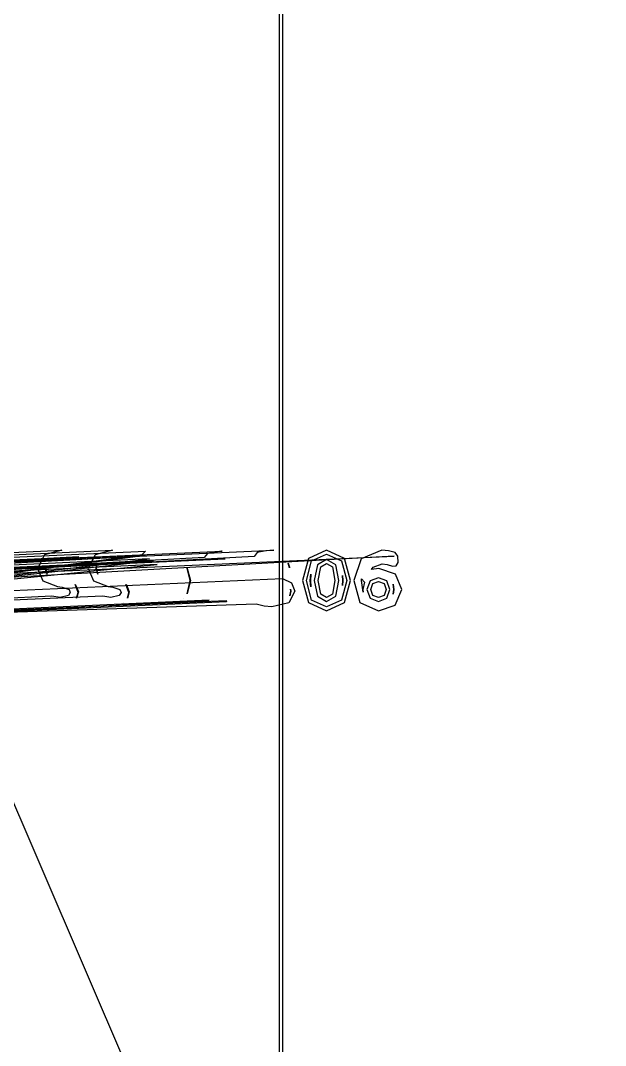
# Model space of a CAD drawing. Extents: x 0 to 334, y -361 to 120.
# Drawn here: x 156.61 to 167.81, y -20.66 to -1.04 of the extents above; entities that cross this region are included whole.
import ezdxf

# ---------------------------------------------------------------- set-up
doc = ezdxf.new("R2010")
doc.units = 0

msp = doc.modelspace()

# ---------------------------------------------------------------- linework, layer by layer
at = {"layer": 'Layer 1'}
for p, q in [((131.8, 41.4079), (190.42, -95.0149)), ((161.56, 15.3272), (161.56, -56.1799)), ((161.635, -69.2549), (161.635, 15.2522)), ((146.27865, -11.669882), (157.40053, -11.176643)), ((147.25107, -11.669821), (158.37311, -11.176643)), ((150.33866, -11.669814), (161.46066, -11.176643)), ((157.40053, -11.176643), (157.06914, -11.264668)), ((158.37311, -11.176643), (158.04172, -11.26467)), ((161.46066, -11.176643), (161.30827, -11.187763)), ((162.46914, -11.176643), (162.12238, -11.335518)), ((162.81518, -11.335538), (162.46914, -11.176643)), ((162.46914, -11.176643), (162.46914, -11.176643)), ((163.527, -11.176643), (163.13431, -11.338323)), ((163.52633, -11.176738), (163.527, -11.176643)), ((163.65325, -11.187545), (163.52633, -11.176738)), ((146.60547, -11.794281), (157.72747, -11.301122)), ((157.72747, -11.301122), (146.606, -11.9226)), ((158.70004, -11.301122), (147.578, -11.9226)), ((147.57847, -11.794281), (158.70004, -11.301122)), ((158.92804, -11.269221), (147.806, -12.7344)), ((147.881, -12.7344), (159.00304, -11.269221)), ((147.956, -12.6594), (159.07804, -11.344221)), ((159.07804, -11.344221), (147.965, -11.8374)), ((159.15416, -11.377294), (148.033, -12.6264)), ((148.192, -11.687395), (159.00304, -11.194221)), ((159.00304, -11.269221), (148.192, -11.7624)), ((148.215, -11.870541), (159.15416, -11.377294)), ((160.1258, -11.316096), (149.004, -11.9291)), ((149.40752, -11.837431), (160.52953, -11.344221)), ((160.52953, -11.344221), (149.422, -11.8374)), ((149.497, -11.6874), (160.46788, -11.194221)), ((161.08266, -11.29331), (149.961, -11.9037)), ((163.76267, -11.290705), (152.641, -11.9037)), ((152.641, -11.783908), (163.76267, -11.290705)), ((157.06893, -11.264815), (156.93351, -11.528987)), ((157.06914, -11.264668), (157.06893, -11.264815)), ((158.04151, -11.264815), (157.90609, -11.528987)), ((158.04172, -11.26467), (158.04151, -11.264815)), ((159.00304, -11.194221), (158.92804, -11.269221)), ((160.18784, -11.242225), (160.1258, -11.316096)), ((160.45492, -11.19535), (160.18784, -11.242225)), ((160.46788, -11.194221), (160.45492, -11.19535)), ((161.14001, -11.220417), (161.08266, -11.29331)), ((161.30817, -11.187777), (161.14001, -11.220417)), ((161.30827, -11.187763), (161.30817, -11.187777)), ((162.12232, -11.335587), (162.0081, -11.7562)), ((162.12238, -11.335518), (162.12232, -11.335587)), ((162.18186, -11.3812), (162.46914, -11.251643)), ((162.46914, -11.35581), (162.29333, -11.45607)), ((162.46914, -11.251643), (162.75568, -11.3812)), ((162.46914, -11.251643), (162.46914, -11.251643)), ((162.64495, -11.45607), (162.46914, -11.35581)), ((162.46914, -11.35581), (162.46914, -11.35581)), ((162.93018, -11.7562), (162.81518, -11.335538)), ((163.13431, -11.338323), (162.98891, -11.7562)), ((163.78426, -11.219179), (163.65325, -11.187545)), ((163.837, -11.2908), (163.78426, -11.219179)), ((163.83767, -11.410497), (163.837, -11.2908)), ((148.108, -12.5514), (159.22916, -11.452294)), ((159.22916, -11.452294), (148.215, -11.9455)), ((156.93351, -11.528987), (157.03627, -11.760607)), ((157.08351, -11.528987), (157.09223, -11.466112)), ((157.11995, -11.634202), (157.08351, -11.528987)), ((157.09223, -11.466112), (157.08538, -11.51857)), ((157.08538, -11.51857), (157.11995, -11.634202)), ((157.09223, -11.466112), (157.09223, -11.466112)), ((157.90609, -11.528987), (158.00885, -11.760607)), ((158.05609, -11.528987), (158.06481, -11.466123)), ((158.09253, -11.634202), (158.05609, -11.528987)), ((158.06481, -11.466123), (158.05796, -11.51857)), ((158.05796, -11.51857), (158.09253, -11.634202)), ((158.06481, -11.466123), (158.06481, -11.466123)), ((159.79649, -11.498213), (159.86694, -11.754247)), ((159.85759, -11.754247), (159.79649, -11.498213)), ((159.79649, -11.498213), (159.79649, -11.498213)), ((161.73463, -11.421144), (161.75823, -11.503596)), ((161.75785, -11.515978), (161.73463, -11.421144)), ((161.73463, -11.421144), (161.73463, -11.421144)), ((161.75823, -11.503596), (161.75785, -11.515978)), ((162.0831, -11.7562), (162.18186, -11.3812)), ((162.29333, -11.45607), (162.23498, -11.7562)), ((162.30998, -11.7562), (162.358, -11.494054)), ((162.358, -11.494054), (162.46914, -11.43081)), ((162.46914, -11.43081), (162.58013, -11.493795)), ((162.46914, -11.43081), (162.46914, -11.43081)), ((162.58013, -11.493795), (162.58045, -11.494345)), ((162.58045, -11.494345), (162.62906, -11.7562)), ((162.70406, -11.7562), (162.64495, -11.45607)), ((162.75568, -11.3812), (162.85518, -11.7562)), ((163.32904, -11.546894), (163.35987, -11.500317)), ((163.47164, -11.523648), (163.32904, -11.546894)), ((163.35987, -11.500317), (163.53299, -11.43732)), ((163.78772, -11.632381), (163.47164, -11.523648)), ((163.53299, -11.43732), (163.6317, -11.448018)), ((163.6317, -11.448018), (163.6319, -11.44806)), ((163.6319, -11.44806), (163.73409, -11.479838)), ((163.73409, -11.479838), (163.804389, -11.472816)), ((163.804389, -11.472816), (163.83767, -11.410497)), ((150.50733, -12.210328), (161.62899, -11.717138)), ((157.03627, -11.760607), (157.31591, -11.868511)), ((158.00885, -11.760607), (158.28849, -11.868511)), ((159.86694, -11.754247), (159.79763, -12.009836)), ((159.79763, -12.009836), (159.85759, -11.754247)), ((161.62899, -11.717138), (161.79807, -11.801122)), ((162.0081, -11.7562), (162.12221, -12.176668)), ((162.18186, -12.1312), (162.0831, -11.7562)), ((162.1581, -11.7562), (162.1655, -11.635743)), ((162.16558, -11.877052), (162.1581, -11.7562)), ((162.1655, -11.635743), (162.15998, -11.7562)), ((162.15998, -11.7562), (162.16558, -11.877052)), ((162.1655, -11.635743), (162.1655, -11.635743)), ((162.23498, -11.7562), (162.29333, -12.05633)), ((162.35801, -12.018351), (162.30998, -11.7562)), ((162.62906, -11.7562), (162.58034, -12.01824)), ((162.64495, -12.05633), (162.70406, -11.7562)), ((162.85518, -11.7562), (162.75568, -12.1312)), ((162.78018, -11.7562), (162.77578, -11.850198)), ((162.77578, -11.850198), (162.77906, -11.7562)), ((162.77583, -11.662582), (162.78018, -11.7562)), ((162.77906, -11.7562), (162.77583, -11.662582)), ((162.77583, -11.662582), (162.77583, -11.662582)), ((162.81519, -12.176845), (162.93018, -11.7562)), ((162.98891, -11.7562), (163.10758, -12.177732)), ((163.13891, -11.7562), (163.13962, -11.722953)), ((163.17022, -11.979933), (163.13891, -11.7562)), ((163.13962, -11.722953), (163.19522, -11.788353)), ((163.13962, -11.722953), (163.13962, -11.722953)), ((163.30107, -11.763362), (163.24196, -11.929377)), ((163.46266, -11.702815), (163.30107, -11.763362)), ((163.62351, -11.763362), (163.46266, -11.702815)), ((163.46266, -11.702815), (163.46266, -11.702815)), ((163.68336, -11.929377), (163.62351, -11.763362)), ((163.91023, -11.929377), (163.78772, -11.632381)), ((157.31591, -11.868511), (157.31616, -11.868554)), ((157.31616, -11.868554), (157.40796, -11.884142)), ((157.40796, -11.884142), (157.53903, -11.929195)), ((157.53903, -11.929195), (157.53945, -11.929534)), ((157.53945, -11.929534), (157.56194, -11.982763)), ((157.65461, -11.832379), (157.66425, -11.840317)), ((157.71194, -11.982763), (157.65461, -11.832379)), ((157.65461, -11.832379), (157.65461, -11.832379)), ((157.66425, -11.840317), (157.66477, -11.840773)), ((157.66477, -11.840773), (157.7198, -11.972997)), ((158.28849, -11.868511), (158.28874, -11.868554)), ((158.28874, -11.868554), (158.38054, -11.884142)), ((158.38054, -11.884142), (158.5116, -11.929195)), ((158.5116, -11.929195), (158.51203, -11.929539)), ((158.51203, -11.929539), (158.53452, -11.982763)), ((158.62716, -11.832359), (158.63683, -11.840317)), ((158.68452, -11.982763), (158.62716, -11.832359)), ((158.62716, -11.832359), (158.62716, -11.832359)), ((158.63683, -11.840317), (158.63734, -11.84077)), ((158.63734, -11.84077), (158.69237, -11.972997)), ((161.85941, -11.958674), (161.7457, -12.18133)), ((161.78441, -11.958674), (161.76631, -12.051066)), ((161.76631, -12.051066), (161.78404, -11.958674)), ((161.78111, -11.921572), (161.78441, -11.958674)), ((161.78404, -11.958674), (161.78111, -11.921572)), ((161.78111, -11.921572), (161.78111, -11.921572)), ((161.79807, -11.801122), (161.85941, -11.958674)), ((163.19522, -11.788353), (163.16696, -11.929377)), ((163.16696, -11.929377), (163.17022, -11.979933)), ((163.24196, -11.929377), (163.30107, -12.095393)), ((163.31696, -11.929377), (163.35458, -11.81592)), ((163.35472, -12.042977), (163.31696, -11.929377)), ((163.35458, -11.81592), (163.46266, -11.777815)), ((163.46266, -11.777815), (163.56984, -11.81575)), ((163.46266, -11.777815), (163.46266, -11.777815)), ((163.56984, -11.81575), (163.57017, -11.816088)), ((163.60836, -11.929377), (163.56989, -12.042954)), ((163.57017, -11.816088), (163.60836, -11.929377)), ((163.62351, -12.095393), (163.68336, -11.929377)), ((163.7429, -11.822914), (163.76023, -11.929377)), ((163.75836, -11.929377), (163.7429, -11.822914)), ((163.7429, -11.822914), (163.7429, -11.822914)), ((163.76023, -11.929377), (163.74741, -12.019595)), ((163.74741, -12.019595), (163.75836, -11.929377)), ((163.78334, -12.225651), (163.91023, -11.929377)), ((157.21205, -12.057929), (146.09, -12.5511)), ((158.18462, -12.057929), (147.063, -12.5511)), ((149.101, -12.7344), (160.2225, -12.130549)), ((160.2225, -12.130549), (149.348, -12.6238)), ((149.42285, -12.628972), (160.5442, -12.135798)), ((157.36687, -12.078335), (157.21205, -12.057929)), ((157.52667, -12.045593), (157.36687, -12.078335)), ((157.56194, -11.982763), (157.52667, -12.045593)), ((157.7198, -11.972997), (157.68326, -12.091321)), ((157.68326, -12.091321), (157.71194, -11.982763)), ((158.33944, -12.078335), (158.18462, -12.057929)), ((158.49923, -12.045595), (158.33944, -12.078335)), ((158.49924, -12.045593), (158.49923, -12.045595)), ((158.53452, -11.982763), (158.49924, -12.045593)), ((158.69237, -11.972997), (158.65584, -12.091314)), ((158.65584, -12.091314), (158.68452, -11.982763)), ((159.7235, -12.099096), (159.7233, -12.099264)), ((159.7233, -12.099264), (159.72338, -12.099197)), ((159.72338, -12.099197), (159.7235, -12.099096)), ((159.7235, -12.099096), (159.7235, -12.099096)), ((160.5442, -12.135798), (160.55304, -12.166226)), ((162.46914, -12.260106), (162.18186, -12.1312)), ((162.29333, -12.05633), (162.46914, -12.15594)), ((162.46914, -12.08094), (162.35801, -12.018351)), ((162.58024, -12.018421), (162.46914, -12.08094)), ((162.46914, -12.15594), (162.64495, -12.05633)), ((162.75568, -12.1312), (162.46914, -12.260106)), ((162.58034, -12.01824), (162.58024, -12.018421)), ((162.70966, -12.094239), (162.70956, -12.09442)), ((162.70956, -12.09442), (162.70964, -12.094277)), ((162.70964, -12.094277), (162.70966, -12.094239)), ((162.70966, -12.094239), (162.70966, -12.094239)), ((163.30107, -12.095393), (163.46266, -12.15594)), ((163.46266, -12.08094), (163.35472, -12.042977)), ((163.56984, -12.043005), (163.46266, -12.08094)), ((163.46266, -12.15594), (163.62351, -12.095393)), ((163.56989, -12.042954), (163.56984, -12.043005)), ((163.67718, -12.147781), (163.67713, -12.147832)), ((163.67713, -12.147832), (163.67716, -12.147806)), ((163.67716, -12.147806), (163.67718, -12.147781)), ((163.67718, -12.147781), (163.67718, -12.147781)), ((160.55304, -12.166226), (149.414, -12.6594)), ((161.124, -12.211929), (150.002, -12.5782)), ((158.57915, -12.172535), (158.57914, -12.172537)), ((158.57914, -12.172537), (158.57915, -12.172536)), ((158.57915, -12.172536), (158.57915, -12.172535)), ((158.57915, -12.172535), (158.57915, -12.172535)), ((161.27736, -12.247736), (161.124, -12.211929)), ((161.4225, -12.260106), (161.27736, -12.247736)), ((161.7457, -12.18133), (161.4225, -12.260106)), ((162.12221, -12.176668), (162.12249, -12.177027)), ((162.12249, -12.177027), (162.46914, -12.335106)), ((162.46914, -12.335106), (162.81519, -12.176845)), ((163.10758, -12.177732), (163.1077, -12.177878)), ((163.1077, -12.177878), (163.46266, -12.335106)), ((163.46266, -12.335106), (163.78333, -12.225653)), ((163.78333, -12.225653), (163.78334, -12.225651))]:
    msp.add_line(p, q, dxfattribs=at)

doc.saveas('drawing.dxf')
